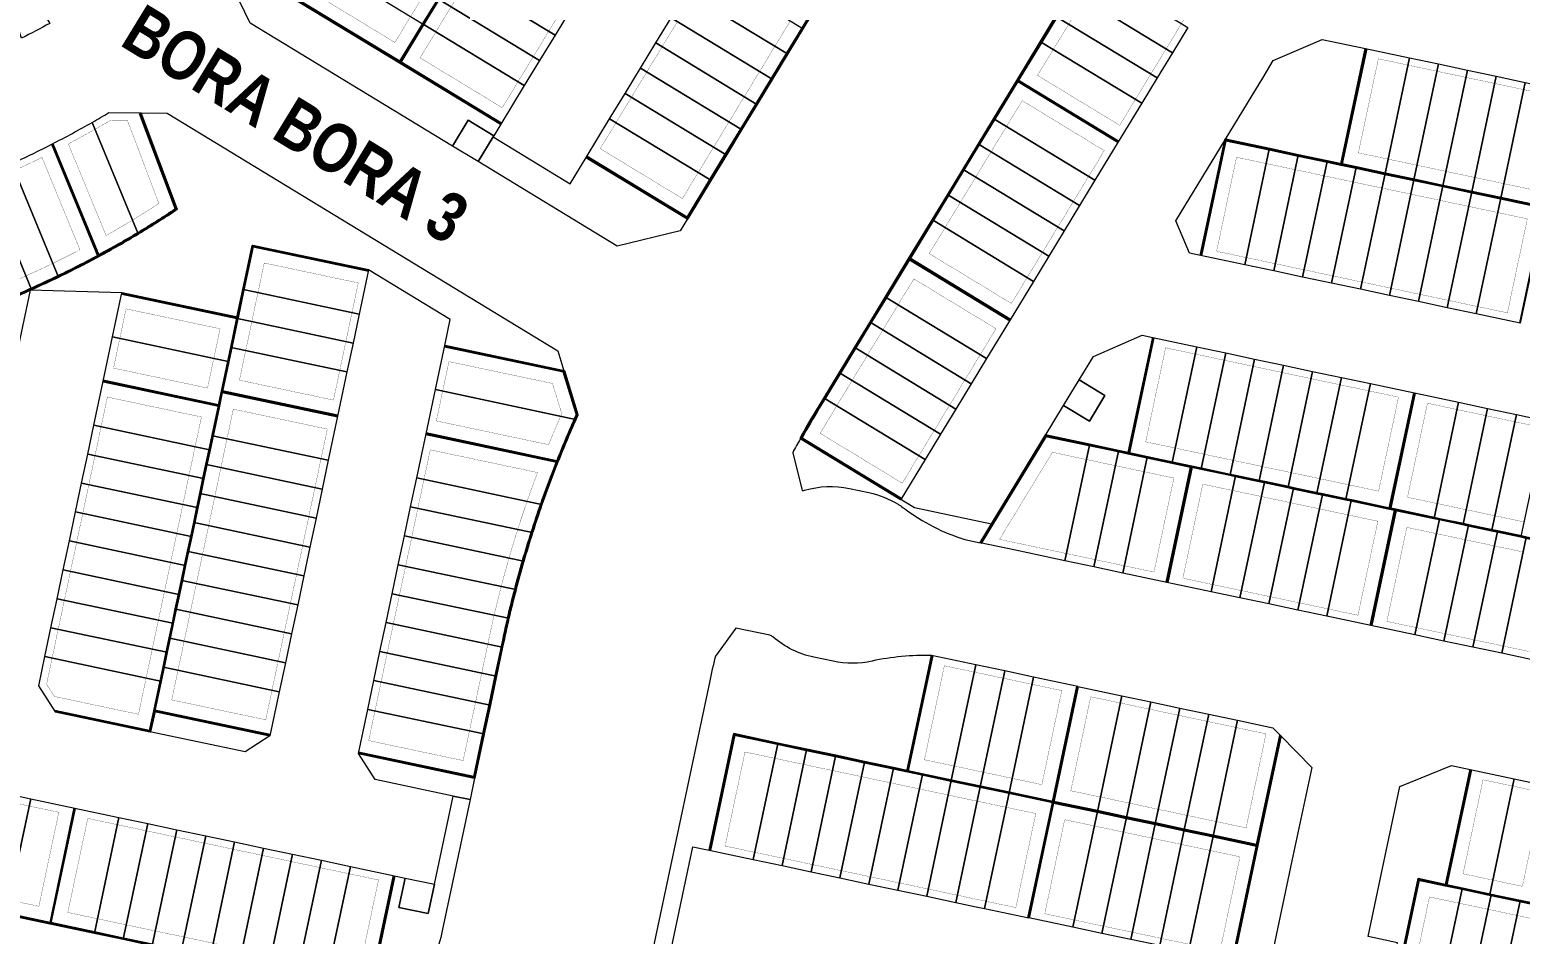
# Model space of a CAD drawing. Header units: centimetres. Extents: x -6122352 to 6876996, y -1694241 to 2592194.
# Drawn here: x 1394724 to 1697102, y -564346 to -380865 of the extents above; entities that cross this region are included whole.
import ezdxf

# ---------------------------------------------------------------- set-up
doc = ezdxf.new("R2010")
doc.units = ezdxf.units.CM
doc.header["$MEASUREMENT"] = 0
doc.linetypes.add('XR-AR-END-SETTING OUT PLAN$0$23261-XR-AR-SI-GF$0$HIDDEN', pattern=[0.375, 0.25, -0.125])
for name, color, linetype, lineweight, true_color in [('08-Compound Wall-2', 6, 'Continuous', 25, 0xff00ff), ('23585-XR-AR-DAMAC PLOT LIMITS$0$1-End units', 7, 'Continuous', 5, 0xf8991e), ('23585-XR-AR-DAMAC PLOT LIMITS$0$1-Open Space', 7, 'Continuous', 5, 0x90cf5a), ('23585-XR-AR-DAMAC PLOT LIMITS$0$1-Utility', 7, 'Continuous', 5, 0x8db1ff)]:
    doc.layers.add(name, color=color, linetype=linetype, lineweight=lineweight, true_color=true_color)
for name, color, linetype, lineweight in [('23585-XR-AR-BOUNDARY WALLS AND SETBACKS$0$A-ANNO-TEXT', 3, 'Continuous', 25), ('23585-XR-AR-DAMAC PLOT LIMITS$0$1-Mid units', 41, 'Continuous', 5), ('A-ANNO-TEXT', 3, 'Continuous', 25)]:
    doc.layers.add(name, color=color, linetype=linetype, lineweight=lineweight)
for name, color, linetype in [('23585-XR-AR-BOUNDARY WALLS AND SETBACKS$0$cluster name', 2, 'Continuous'), ('23585-XR-AR-BOUNDARY WALLS AND SETBACKS$0$setback', 7, 'XR-AR-END-SETTING OUT PLAN$0$23261-XR-AR-SI-GF$0$HIDDEN'), ('@MI-REF LAYER', 7, 'Continuous')]:
    doc.layers.add(name, color=color, linetype=linetype)
doc.styles.add('23585-XR-AR-BOUNDARY WALLS AND SETBACKS$0$Arial', font='arialbd.ttf')

# ---------------------------------------------------------------- blocks, each defined once
blk = doc.blocks.new('23585-XR-AR-BOUNDARY WALLS AND SETBACKS$0$A$Cfa569a08')
at = {"layer": '23585-XR-AR-BOUNDARY WALLS AND SETBACKS$0$cluster name', "style": '23585-XR-AR-BOUNDARY WALLS AND SETBACKS$0$Arial', "width": 0.8}
blk.add_text('BORA BORA 3', height=10, rotation=16.0841, dxfattribs=at).set_placement((497628.96, 2769679.34))
blk = doc.blocks.new('23585-XR-AR-BOUNDARY WALLS AND SETBACKS')
at = {"layer": '08-Compound Wall-2'}
for points in [[(497800.59, 2769865.46), (497814.49, 2769846.02), (497816.89, 2769847.73), (497821.77, 2769851.22), (497826.65, 2769854.71), (497831.53, 2769858.2), (497836.41, 2769861.69), (497841.29, 2769865.18), (497848.66, 2769870.44), (497834.76, 2769889.88)], [(497808.97, 2769812.45), (497795.07, 2769831.89), (497802.36, 2769837.1), (497807.24, 2769840.59), (497812.12, 2769844.08), (497814.44, 2769845.74), (497817, 2769847.57), (497821.89, 2769851.06), (497826.77, 2769854.55), (497831.65, 2769858.04), (497836.53, 2769861.53), (497841.41, 2769865.01), (497848.77, 2769870.28), (497862.67, 2769850.83)], [(497757.48, 2769808.89), (497754.92, 2769817.67), (497753.25, 2769823.43), (497751.57, 2769829.2), (497749.9, 2769834.96), (497748.22, 2769840.72), (497746.54, 2769846.48), (497744.87, 2769852.24), (497742.31, 2769861.03), (497765.36, 2769867.73)], [(497780.5, 2769815.69), (497757.64, 2769809.04), (497755.12, 2769817.73), (497753.44, 2769823.49), (497751.76, 2769829.25), (497750.09, 2769835.01), (497748.41, 2769840.77), (497746.74, 2769846.54), (497745.06, 2769852.3), (497742.56, 2769860.89), (497765.41, 2769867.54)], [(497808.81, 2769812.33), (497794.85, 2769831.86), (497794.82, 2769831.96), (497802.24, 2769837.26), (497807.13, 2769840.75), (497812.01, 2769844.24), (497814.33, 2769845.9), (497800.43, 2769865.34)], [(497858.77, 2769825.55), (497872.67, 2769806.11), (497873.49, 2769806.7), (497880.03, 2769811.37), (497880.94, 2769812.02), (497884.91, 2769814.86), (497885.82, 2769815.51), (497889.79, 2769818.35), (497890.7, 2769819), (497894.67, 2769821.84), (497895.58, 2769822.49), (497899.56, 2769825.33), (497900.46, 2769825.97), (497904.44, 2769828.82), (497905.34, 2769829.46), (497909.32, 2769832.31), (497910.22, 2769832.95), (497914.2, 2769835.79), (497915.1, 2769836.44), (497919.08, 2769839.28), (497919.99, 2769839.93), (497926.44, 2769844.55), (497912.54, 2769863.99)], [(497941.36, 2769825.59), (497927.46, 2769845.03), (497926.64, 2769844.44), (497920.1, 2769839.77), (497919.2, 2769839.12), (497915.22, 2769836.28), (497914.32, 2769835.63), (497910.34, 2769832.79), (497909.43, 2769832.14), (497905.46, 2769829.3), (497904.55, 2769828.65), (497900.58, 2769825.81), (497899.67, 2769825.16), (497895.7, 2769822.32), (497894.79, 2769821.68), (497890.82, 2769818.83), (497889.91, 2769818.19), (497885.93, 2769815.34), (497885.03, 2769814.7), (497881.05, 2769811.85), (497880.15, 2769811.21), (497873.69, 2769806.59), (497887.59, 2769787.15)], [(497814.68, 2769794.03), (497828.58, 2769774.59), (497831.64, 2769776.78), (497835.86, 2769779.79), (497839.08, 2769782.1), (497840.74, 2769783.28), (497845.62, 2769786.77), (497846.52, 2769787.42), (497850.5, 2769790.26), (497851.41, 2769790.91), (497855.38, 2769793.75), (497856.29, 2769794.4), (497860.26, 2769797.24), (497861.17, 2769797.89), (497865.14, 2769800.73), (497866.05, 2769801.38), (497872.51, 2769805.99), (497858.61, 2769825.43)], [(497688.1, 2769808.96), (497710.95, 2769815.61), (497713.48, 2769806.92), (497715.16, 2769801.16), (497716.83, 2769795.4), (497718.51, 2769789.64), (497720.18, 2769783.88), (497721.86, 2769778.12), (497723.54, 2769772.35), (497725.21, 2769766.59), (497726.89, 2769760.83), (497728.57, 2769755.05), (497730.25, 2769749.29), (497732.75, 2769740.7), (497709.89, 2769734.05)], [(497711.12, 2769815.76), (497713.67, 2769806.98), (497715.35, 2769801.22), (497717.02, 2769795.45), (497718.7, 2769789.69), (497720.38, 2769783.93), (497722.05, 2769778.17), (497723.73, 2769772.41), (497725.4, 2769766.65), (497727.08, 2769760.89), (497728.76, 2769755.11), (497730.44, 2769749.34), (497733, 2769740.56), (497709.95, 2769733.85)], [(497792.31, 2769775.07), (497769.46, 2769768.42), (497766.93, 2769777.11), (497765.26, 2769782.87), (497763.58, 2769788.64), (497761.9, 2769794.4), (497760.23, 2769800.16), (497757.7, 2769808.85), (497780.55, 2769815.5)], [(497769.3, 2769768.27), (497766.74, 2769777.06), (497765.06, 2769782.82), (497763.39, 2769788.58), (497761.71, 2769794.34), (497760.04, 2769800.1), (497757.48, 2769808.89)], [(497887.43, 2769787.03), (497873.53, 2769806.48), (497872.7, 2769805.89), (497866.17, 2769801.21), (497865.26, 2769800.57), (497861.28, 2769797.72), (497860.38, 2769797.08), (497856.4, 2769794.23), (497855.5, 2769793.59), (497851.52, 2769790.75), (497850.62, 2769790.1), (497846.64, 2769787.26), (497845.74, 2769786.61), (497840.85, 2769783.12), (497839.28, 2769781.99), (497853.18, 2769762.55)], [(497999.76, 2769778.34), (497985.87, 2769797.78), (497978.5, 2769792.52), (497973.62, 2769789.03), (497968.74, 2769785.54), (497963.86, 2769782.05), (497958.98, 2769778.56), (497954.1, 2769775.07), (497951.54, 2769773.24), (497949.22, 2769771.59), (497944.34, 2769768.1), (497944.09, 2769767.92), (497939.45, 2769764.61), (497936.65, 2769762.6), (497932.17, 2769759.4), (497946.07, 2769739.96)], [(497814.51, 2769793.92), (497828.41, 2769774.47), (497826.76, 2769773.29), (497821.87, 2769769.8), (497814.45, 2769764.49), (497820.35, 2769744.21), (497821.59, 2769739.97)], [(497922.8, 2769782.32), (497936.69, 2769762.88), (497939.34, 2769764.77), (497943.98, 2769768.08), (497944.22, 2769768.26), (497949.1, 2769771.75), (497951.34, 2769773.35), (497937.44, 2769792.79)], [(497922.63, 2769782.21), (497936.53, 2769762.76), (497931.89, 2769759.45), (497945.91, 2769739.84)], [(497853.02, 2769762.44), (497839.12, 2769781.88), (497835.97, 2769779.63), (497831.75, 2769776.61), (497828.53, 2769774.31), (497826.87, 2769773.13), (497821.99, 2769769.64), (497814.68, 2769764.41), (497820.54, 2769744.27), (497821.78, 2769740.02)], [(497693.22, 2769725.82), (497670.28, 2769719.14), (497667.78, 2769727.74), (497666.1, 2769733.5), (497664.42, 2769739.26), (497662.75, 2769745.02), (497661.07, 2769750.78), (497658.57, 2769759.37), (497681.52, 2769766.05)], [(497635.18, 2769751.41), (497636.02, 2769752.81), (497658.38, 2769759.32), (497660.88, 2769750.73), (497662.56, 2769744.96), (497664.23, 2769739.2), (497665.91, 2769733.44), (497667.58, 2769727.68), (497670.08, 2769719.09), (497639.17, 2769710.09)], [(497891.47, 2769758.39), (497904.64, 2769739.97), (497897.32, 2769734.73), (497892.44, 2769731.24), (497887.56, 2769727.76), (497882.68, 2769724.27), (497877.79, 2769720.78), (497870.43, 2769715.51), (497856.54, 2769734.95)], [(497891.64, 2769758.51), (497904.86, 2769740)], [(497884.45, 2769695.91), (497870.55, 2769715.35), (497877.91, 2769720.61), (497882.79, 2769724.1), (497887.67, 2769727.59), (497892.55, 2769731.08), (497897.44, 2769734.57), (497904.76, 2769739.8), (497918.65, 2769720.36)], [(497904.86, 2769740), (497918.82, 2769720.48)], [(497831.93, 2769717.37), (497845.82, 2769697.92), (497853.15, 2769703.16), (497858.03, 2769706.65), (497862.91, 2769710.14), (497870.27, 2769715.4), (497856.37, 2769734.84)], [(497693.28, 2769725.63), (497670.24, 2769718.92), (497639.22, 2769709.9)], [(497831.76, 2769717.25), (497845.66, 2769697.81), (497843.38, 2769696.18), (497838.5, 2769692.69), (497833.62, 2769689.2), (497828.74, 2769685.71), (497823.86, 2769682.22), (497816.41, 2769676.9), (497830.43, 2769657.3)], [(497884.28, 2769695.79), (497870.39, 2769715.24), (497863.02, 2769709.97), (497858.14, 2769706.48), (497853.26, 2769702.99), (497848.38, 2769699.51), (497843.5, 2769696.02), (497838.62, 2769692.53), (497833.74, 2769689.04), (497828.86, 2769685.55), (497823.97, 2769682.06), (497816.69, 2769676.86), (497830.59, 2769657.41)], [(497666.58, 2769645.82), (497686.02, 2769659.72), (497682.68, 2769664.4), (497677.36, 2769671.84), (497696.96, 2769685.86)], [(497714.52, 2769661.29), (497695.08, 2769647.39), (497691.5, 2769652.39), (497689.82, 2769654.75), (497686.33, 2769659.63), (497686.18, 2769659.84), (497682.84, 2769664.52), (497677.63, 2769671.8), (497697.08, 2769685.69)], [(497753.02, 2769607.43), (497733.58, 2769593.53), (497730.06, 2769598.45), (497728.37, 2769600.81), (497726.57, 2769603.34), (497724.88, 2769605.7), (497723.08, 2769608.22), (497721.39, 2769610.58), (497719.59, 2769613.1), (497717.9, 2769615.46), (497716.1, 2769617.98), (497714.41, 2769620.34), (497712.61, 2769622.86), (497710.93, 2769625.22), (497709.12, 2769627.74), (497707.44, 2769630.1), (497705.63, 2769632.62), (497703.95, 2769634.98), (497702.15, 2769637.51), (497700.46, 2769639.87), (497696.82, 2769644.95), (497695.2, 2769647.23), (497714.64, 2769661.13)], [(497666.69, 2769645.66), (497686.14, 2769659.56), (497689.65, 2769654.64), (497691.34, 2769652.28), (497694.98, 2769647.19), (497696.6, 2769644.91), (497677.16, 2769631.02)], [(497677.28, 2769630.85), (497696.72, 2769644.75), (497700.3, 2769639.75), (497701.98, 2769637.39), (497703.79, 2769634.87), (497705.47, 2769632.51), (497707.27, 2769629.99), (497708.96, 2769627.63), (497710.76, 2769625.1), (497712.45, 2769622.74), (497714.25, 2769620.22), (497715.94, 2769617.86), (497717.74, 2769615.34), (497719.43, 2769612.98), (497721.23, 2769610.46), (497722.92, 2769608.1), (497724.72, 2769605.58), (497726.41, 2769603.22), (497728.21, 2769600.7), (497729.9, 2769598.34), (497733.53, 2769593.25), (497735.88, 2769589.96), (497719.9, 2769578.53)], [(497753.14, 2769607.27), (497733.69, 2769593.37), (497736.16, 2769589.91), (497720.18, 2769578.49), (497719.9, 2769578.53)], [(497790.99, 2769606.61), (497804.83, 2769587.24), (497797.55, 2769582.04), (497792.66, 2769578.55), (497787.78, 2769575.06), (497782.9, 2769571.57), (497778.02, 2769568.08), (497773.14, 2769564.59), (497768.26, 2769561.1), (497763.38, 2769557.62), (497758.5, 2769554.13), (497751.13, 2769548.86), (497737.29, 2769568.23)], [(497791.15, 2769606.72), (497805.11, 2769587.2), (497797.66, 2769581.88), (497792.78, 2769578.39), (497787.9, 2769574.9), (497783.02, 2769571.41), (497778.14, 2769567.92), (497773.26, 2769564.43), (497768.38, 2769560.94), (497763.49, 2769557.45), (497758.61, 2769553.96), (497751.17, 2769548.64)], [(497737.13, 2769568.11), (497750.97, 2769548.75), (497743.61, 2769543.48), (497738.73, 2769540), (497733.85, 2769536.51), (497728.97, 2769533.02), (497724.08, 2769529.53), (497719.2, 2769526.04), (497714.32, 2769522.55), (497709.44, 2769519.06), (497704.56, 2769515.57), (497697.28, 2769510.37), (497683.44, 2769529.73)], [(497751.17, 2769548.64), (497743.73, 2769543.32), (497738.84, 2769539.83), (497733.96, 2769536.34), (497729.08, 2769532.85), (497724.2, 2769529.36), (497719.32, 2769525.88), (497714.44, 2769522.39), (497709.56, 2769518.9), (497704.68, 2769515.41), (497697.23, 2769510.09), (497683.28, 2769529.61)]]:
    blk.add_lwpolyline(points, dxfattribs=at)
for points in [[(497804.2, 2769734.22), (497781.48, 2769727.61, -0.009962), (497779.36, 2769734.4), (497778.75, 2769736.5), (497777.07, 2769742.26), (497775.4, 2769748.02), (497773.72, 2769753.78), (497772.05, 2769759.54), (497769.52, 2769768.23), (497792.37, 2769774.88)], [(497804.26, 2769734.03), (497781.35, 2769727.36, -0.010231), (497779.17, 2769734.34), (497778.56, 2769736.44), (497776.88, 2769742.2), (497775.21, 2769747.96), (497773.53, 2769753.73), (497771.85, 2769759.49), (497769.3, 2769768.27)], [(497718.71, 2769686.9), (497738.83, 2769701.28), (497747.26, 2769697.29, 0.001163), (497747.67, 2769696.35, 0.010529), (497751.55, 2769687.88)], [(497718.83, 2769686.74), (497738.85, 2769701.05), (497747.11, 2769697.15, 0.001077), (497747.48, 2769696.27, 0.010454), (497751.34, 2769687.85), (497729.29, 2769672.09)], [(497729.41, 2769671.93), (497751.43, 2769687.67, 0.0103), (497755.58, 2769679.54, 0.006823), (497758.51, 2769674.25, 0.006804), (497761.57, 2769669.06, 0.006791), (497764.77, 2769663.96, 0.006782), (497768.1, 2769658.96, 0.004839), (497770.56, 2769655.45), (497771.56, 2769654.06), (497775.05, 2769649.17), (497778.54, 2769644.29), (497782.03, 2769639.41), (497787.23, 2769632.13), (497767.79, 2769618.24)], [(497751.55, 2769687.88, 0.010454), (497755.75, 2769679.63, 0.006823), (497758.68, 2769674.35, 0.006804), (497761.74, 2769669.16, 0.006791), (497764.94, 2769664.07, 0.006782), (497768.27, 2769659.08, 0.004839), (497770.72, 2769655.57), (497771.72, 2769654.17), (497775.21, 2769649.29), (497778.7, 2769644.41), (497782.19, 2769639.53), (497787.51, 2769632.09), (497767.91, 2769618.07)], [(497642.14, 2769673.05), (497661.4, 2769665.35, -0.011404), (497659.8, 2769656.37, -0.011368), (497657.79, 2769647.5), (497634.8, 2769655.92)], [(497642.21, 2769673.24), (497661.62, 2769665.48, -0.011602), (497659.99, 2769656.33, -0.01152), (497657.96, 2769647.33)], [(497634.73, 2769655.74), (497657.75, 2769647.3, -0.011365), (497655.33, 2769638.54, -0.007498), (497653.52, 2769632.82), (497653.43, 2769632.54, -0.007129), (497651.55, 2769627.16, -0.007492), (497649.4, 2769621.56, -0.007499), (497647.08, 2769616.02, -0.015314), (497641.85, 2769604.95), (497619.66, 2769616.43)], [(497657.96, 2769647.33, -0.011464), (497655.52, 2769638.48, -0.007499), (497653.71, 2769632.75), (497653.62, 2769632.48, -0.007129), (497651.73, 2769627.09, -0.007492), (497649.59, 2769621.49, -0.007499), (497647.27, 2769615.94, -0.01544), (497641.98, 2769604.77)]]:
    blk.add_lwpolyline(points, format="xyb", dxfattribs=at)
at = {"layer": '23585-XR-AR-BOUNDARY WALLS AND SETBACKS$0$setback', "ltscale": 40, "const_width": 0.05}
for points in [[(497803.74, 2769865.87), (497815.08, 2769850), (497815.2, 2769850.09), (497820.08, 2769853.58), (497824.96, 2769857.07), (497829.85, 2769860.56), (497834.73, 2769864.05), (497839.61, 2769867.54), (497844.61, 2769871.11), (497833.27, 2769886.98), (497828.27, 2769883.4), (497823.39, 2769879.91), (497818.51, 2769876.42), (497813.63, 2769872.93), (497808.74, 2769869.44)], [(497778.25, 2769818.06), (497759.52, 2769812.61), (497757.81, 2769818.51), (497756.13, 2769824.27), (497754.45, 2769830.03), (497752.78, 2769835.8), (497751.1, 2769841.56), (497749.42, 2769847.32), (497747.75, 2769853.08), (497746.03, 2769858.98), (497764.75, 2769864.43), (497766.47, 2769858.53), (497768.15, 2769852.77), (497769.82, 2769847), (497771.5, 2769841.24), (497773.18, 2769835.48), (497774.85, 2769829.72), (497776.53, 2769823.96)], [(497810.38, 2769815.3), (497799.04, 2769831.16), (497804.05, 2769834.74), (497808.93, 2769838.23), (497813.81, 2769841.72), (497816.13, 2769843.38), (497818.69, 2769845.21), (497823.57, 2769848.7), (497828.45, 2769852.19), (497833.33, 2769855.68), (497838.22, 2769859.17), (497843.1, 2769862.66), (497848.1, 2769866.23), (497859.44, 2769850.37), (497854.44, 2769846.79), (497849.55, 2769843.3), (497844.67, 2769839.81), (497839.79, 2769836.32), (497834.91, 2769832.83), (497830.03, 2769829.35), (497825.15, 2769825.86), (497820.27, 2769822.37), (497815.39, 2769818.88)], [(497790.06, 2769777.44), (497771.34, 2769771.99), (497769.62, 2769777.9), (497767.95, 2769783.66), (497766.27, 2769789.42), (497764.59, 2769795.18), (497762.92, 2769800.94), (497761.2, 2769806.85), (497779.92, 2769812.29), (497781.64, 2769806.39), (497783.32, 2769800.63), (497784.99, 2769794.87), (497786.67, 2769789.11), (497788.34, 2769783.34)], [(497884.2, 2769786.57), (497872.86, 2769802.43), (497867.85, 2769798.85), (497866.95, 2769798.21), (497862.97, 2769795.36), (497862.07, 2769794.72), (497858.09, 2769791.88), (497857.18, 2769791.23), (497853.21, 2769788.39), (497852.3, 2769787.74), (497848.33, 2769784.9), (497847.42, 2769784.25), (497843.32, 2769781.32), (497854.66, 2769765.46), (497859.67, 2769769.03), (497864.55, 2769772.52), (497869.43, 2769776.01), (497874.31, 2769779.5), (497879.19, 2769782.99)], [(497925.95, 2769782.73), (497937.29, 2769766.87), (497937.65, 2769767.13), (497942.29, 2769770.44), (497942.53, 2769770.62), (497947.29, 2769774.02), (497935.95, 2769789.88), (497930.95, 2769786.31)], [(497849.78, 2769761.97), (497838.44, 2769777.83), (497837.66, 2769777.27), (497833.44, 2769774.26), (497830.22, 2769771.95), (497828.56, 2769770.77), (497823.68, 2769767.28), (497817.95, 2769763.19), (497823.23, 2769745.05), (497823.73, 2769743.34), (497826.66, 2769745.44), (497835.02, 2769751.41), (497839.9, 2769754.9), (497844.78, 2769758.39)], [(497691, 2769728.09), (497672.28, 2769722.64), (497670.56, 2769728.55), (497668.88, 2769734.31), (497667.21, 2769740.07), (497665.53, 2769745.83), (497663.86, 2769751.59), (497662.14, 2769757.5), (497680.86, 2769762.94), (497682.58, 2769757.04), (497684.26, 2769751.28), (497685.93, 2769745.52), (497687.61, 2769739.76), (497689.28, 2769733.99)], [(497889.34, 2769756.56), (497900.68, 2769740.7), (497895.63, 2769737.09), (497890.75, 2769733.6), (497885.87, 2769730.11), (497880.99, 2769726.63), (497876.11, 2769723.14), (497871.11, 2769719.56), (497859.77, 2769735.42), (497864.77, 2769739), (497869.65, 2769742.49), (497874.53, 2769745.98), (497879.41, 2769749.47), (497884.29, 2769752.96)], [(497885.93, 2769698.82), (497874.59, 2769714.68), (497879.6, 2769718.26), (497884.48, 2769721.75), (497889.36, 2769725.23), (497894.24, 2769728.72), (497899.12, 2769732.21), (497904.17, 2769735.82), (497915.5, 2769719.95), (497910.46, 2769716.35), (497905.58, 2769712.86), (497900.7, 2769709.37), (497895.82, 2769705.88), (497890.94, 2769702.39)], [(497835.08, 2769717.77), (497846.41, 2769701.91), (497851.46, 2769705.52), (497856.34, 2769709.01), (497861.22, 2769712.49), (497866.22, 2769716.07), (497854.88, 2769731.93), (497849.88, 2769728.36), (497845, 2769724.87), (497840.12, 2769721.38)], [(497881.05, 2769695.33), (497869.71, 2769711.19), (497864.71, 2769707.61), (497859.83, 2769704.12), (497854.95, 2769700.64), (497850.07, 2769697.15), (497845.19, 2769693.66), (497840.3, 2769690.17), (497835.42, 2769686.68), (497830.54, 2769683.19), (497825.66, 2769679.7), (497820.66, 2769676.12), (497832, 2769660.26), (497837, 2769663.84), (497841.88, 2769667.33), (497846.76, 2769670.81), (497851.64, 2769674.3), (497856.53, 2769677.79), (497861.41, 2769681.28), (497866.29, 2769684.77), (497871.17, 2769688.26), (497874.33, 2769690.52), (497876.05, 2769691.75)], [(497669.54, 2769644.25), (497685.41, 2769655.59), (497687.3, 2769652.95), (497688.98, 2769650.59), (497692.56, 2769645.59), (497676.69, 2769634.25), (497673.12, 2769639.25)], [(497789.58, 2769603.76), (497800.92, 2769587.89), (497795.92, 2769584.32), (497791.04, 2769580.83), (497786.16, 2769577.34), (497781.27, 2769573.85), (497776.39, 2769570.36), (497771.51, 2769566.87), (497766.63, 2769563.38), (497761.75, 2769559.89), (497756.87, 2769556.4), (497751.86, 2769552.83), (497740.53, 2769568.69), (497745.53, 2769572.27), (497750.41, 2769575.76), (497755.29, 2769579.25), (497760.17, 2769582.74), (497765.05, 2769586.22), (497769.93, 2769589.71), (497774.82, 2769593.2), (497779.7, 2769596.69), (497784.58, 2769600.18)]]:
    blk.add_lwpolyline(points, close=True, dxfattribs=at)
for points in [[(497881.65, 2769840.06), (497876.77, 2769836.57), (497871.89, 2769833.08), (497867.01, 2769829.59), (497862, 2769826.02), (497873.34, 2769810.15), (497878.34, 2769813.73), (497879.25, 2769814.38), (497883.23, 2769817.22), (497884.13, 2769817.87), (497888.11, 2769820.71), (497889.01, 2769821.36), (497892.99, 2769824.2)], [(497897.38, 2769819.96), (497896.48, 2769819.32), (497892.5, 2769816.47), (497891.6, 2769815.83), (497887.62, 2769812.98), (497886.72, 2769812.34), (497882.74, 2769809.5), (497881.83, 2769808.85), (497877.74, 2769805.92), (497889.08, 2769790.06), (497894.08, 2769793.63), (497898.96, 2769797.12), (497903.84, 2769800.61), (497908.72, 2769804.1), (497913.61, 2769807.59)], [(497953.22, 2769770.88), (497950.9, 2769769.23), (497946.02, 2769765.74), (497945.78, 2769765.56), (497941.14, 2769762.25), (497938.33, 2769760.24), (497936.14, 2769758.67), (497947.48, 2769742.81), (497952.48, 2769746.38), (497957.36, 2769749.87), (497962.24, 2769753.36), (497967.12, 2769756.85)]]:
    blk.add_lwpolyline(points, dxfattribs=at)
for points in [[(497817.83, 2769794.44), (497829.17, 2769778.58), (497829.95, 2769779.14), (497834.17, 2769782.15), (497837.39, 2769784.46), (497839.05, 2769785.64), (497843.93, 2769789.13, -0.000006), (497843.93, 2769789.13), (497844.84, 2769789.78), (497848.81, 2769792.62), (497849.72, 2769793.27), (497853.7, 2769796.11), (497854.6, 2769796.76), (497858.58, 2769799.6), (497859.48, 2769800.25), (497863.46, 2769803.09), (497864.36, 2769803.74), (497868.46, 2769806.66), (497857.12, 2769822.53), (497852.12, 2769818.95), (497847.24, 2769815.46), (497842.36, 2769811.97), (497837.47, 2769808.48), (497832.59, 2769805), (497827.71, 2769801.51), (497822.83, 2769798.02)], [(497791.74, 2769771.68), (497793.46, 2769765.77), (497795.13, 2769760.01), (497796.81, 2769754.25), (497798.49, 2769748.49), (497800.16, 2769742.73), (497801.98, 2769736.49), (497783.3, 2769731.05, -0.006135), (497782.05, 2769735.18), (497781.44, 2769737.28), (497779.76, 2769743.04, 0.000008), (497779.76, 2769743.04), (497778.09, 2769748.8), (497776.41, 2769754.56), (497774.73, 2769760.32), (497773.02, 2769766.23)], [(497636.96, 2769750.17), (497656.38, 2769755.82), (497658.09, 2769749.92), (497659.77, 2769744.15), (497661.45, 2769738.39), (497663.12, 2769732.63), (497664.8, 2769726.87), (497666.52, 2769720.97), (497640.73, 2769713.46, 0.007671), (497640.59, 2769719.45, 0.007954), (497640.25, 2769725.65, 0.0079), (497639.72, 2769731.79, 0.007854), (497639.01, 2769737.88, 0.007817), (497638.1, 2769743.91, 0.008149)], [(497721.68, 2769685.33), (497739.14, 2769697.82), (497744.95, 2769695.07, 0.007599), (497747.76, 2769688.85), (497728.83, 2769675.32), (497725.25, 2769680.33)], [(497697.49, 2769682.54), (497701.06, 2769677.54, 0.000012), (497701.06, 2769677.54), (497704.55, 2769672.66), (497708.04, 2769667.78), (497711.62, 2769662.78), (497695.75, 2769651.44), (497693.86, 2769654.08), (497692.18, 2769656.44), (497688.69, 2769661.32), (497688.54, 2769661.52), (497685.2, 2769666.2), (497681.62, 2769671.21)], [(497732.32, 2769670.44), (497750.42, 2769683.38, 0.006492), (497753.11, 2769678.21, 0.006823), (497756.08, 2769672.86, 0.006804), (497759.18, 2769667.6, 0.006791), (497762.42, 2769662.44, 0.006782), (497765.79, 2769657.38, 0.004839), (497768.28, 2769653.82), (497769.28, 2769652.43), (497772.77, 2769647.55), (497776.26, 2769642.67), (497779.75, 2769637.78), (497783.32, 2769632.78), (497767.38, 2769621.39), (497763.81, 2769626.39), (497760.32, 2769631.27), (497756.83, 2769636.15), (497753.34, 2769641.03), (497749.85, 2769645.91), (497746.36, 2769650.8), (497742.87, 2769655.68), (497739.38, 2769660.56), (497735.89, 2769665.44)], [(497641.5, 2769670.29), (497658.28, 2769663.59, -0.008583), (497657.05, 2769656.93, -0.007288), (497655.83, 2769651.31), (497636.96, 2769658.22, 0.007403), (497638.47, 2769664.42, 0.004091), (497639.22, 2769667.86)], [(497750.17, 2769608.84), (497734.31, 2769597.5), (497732.42, 2769600.14), (497730.73, 2769602.5), (497728.93, 2769605.02), (497727.24, 2769607.38), (497725.44, 2769609.9), (497723.75, 2769612.26), (497721.95, 2769614.78), (497720.26, 2769617.15), (497718.46, 2769619.67), (497716.77, 2769622.03), (497714.97, 2769624.55), (497713.29, 2769626.91), (497711.48, 2769629.43), (497709.8, 2769631.79), (497707.99, 2769634.31), (497706.31, 2769636.67, 0.000012), (497706.31, 2769636.67), (497704.5, 2769639.19), (497702.82, 2769641.55), (497699.24, 2769646.55), (497715.11, 2769657.89), (497718.68, 2769652.89), (497722.17, 2769648.01), (497725.66, 2769643.13), (497729.15, 2769638.25), (497732.64, 2769633.37), (497736.13, 2769628.48), (497739.62, 2769623.6), (497743.11, 2769618.72), (497746.59, 2769613.84)], [(497635.36, 2769652.42), (497654.38, 2769645.45, -0.008046), (497652.65, 2769639.34, -0.007496), (497650.87, 2769633.7), (497650.78, 2769633.43, -0.007129), (497648.92, 2769628.12, -0.007492), (497646.8, 2769622.6, -0.007499), (497644.52, 2769617.14, -0.01162), (497640.66, 2769608.83), (497622.27, 2769618.34, 0.007273), (497624.93, 2769624.02, 0.007023), (497627.33, 2769629.57, 0.007014), (497629.57, 2769635.18, 0.007011), (497631.66, 2769640.85, 0.007014), (497633.58, 2769646.58, 0.007076)], [(497680.18, 2769629.37), (497696.05, 2769640.71), (497697.94, 2769638.06), (497699.62, 2769635.7, 0.000012), (497699.62, 2769635.7), (497701.43, 2769633.18), (497703.11, 2769630.82), (497704.91, 2769628.3), (497706.6, 2769625.94), (497708.4, 2769623.42), (497710.09, 2769621.06), (497711.89, 2769618.54), (497713.58, 2769616.18), (497715.38, 2769613.66), (497717.07, 2769611.3), (497718.87, 2769608.77), (497720.56, 2769606.41), (497722.36, 2769603.89), (497724.05, 2769601.53), (497725.85, 2769599.01), (497727.54, 2769596.65), (497731.17, 2769591.57), (497731.9, 2769590.55), (497717.72, 2769580.42), (497714.83, 2769580.9), (497711.67, 2769585.31), (497708.18, 2769590.19), (497704.69, 2769595.08), (497701.2, 2769599.96), (497697.72, 2769604.84), (497694.23, 2769609.72), (497690.74, 2769614.6), (497687.25, 2769619.48), (497683.76, 2769624.36)], [(497735.64, 2769565.2), (497746.98, 2769549.34), (497741.98, 2769545.76), (497737.1, 2769542.27, 0.00001), (497737.1, 2769542.27), (497732.22, 2769538.78), (497727.34, 2769535.29), (497722.46, 2769531.81), (497717.57, 2769528.32), (497712.69, 2769524.83), (497707.81, 2769521.34), (497702.93, 2769517.85), (497697.93, 2769514.27), (497686.59, 2769530.14), (497691.59, 2769533.71), (497696.47, 2769537.2), (497701.35, 2769540.69), (497706.24, 2769544.18), (497711.12, 2769547.67), (497716, 2769551.16), (497720.88, 2769554.65), (497725.76, 2769558.14), (497730.64, 2769561.63)]]:
    blk.add_lwpolyline(points, format="xyb", close=True, dxfattribs=at)
blk.add_lwpolyline([(497717.5, 2769783.09), (497719.17, 2769777.33), (497720.85, 2769771.57), (497722.52, 2769765.81), (497724.2, 2769760.05), (497725.88, 2769754.27), (497727.56, 2769748.51), (497729.28, 2769742.6), (497710.55, 2769737.15), (497708.83, 2769743.06), (497707.15, 2769748.82, 0.000007), (497707.15, 2769748.82), (497705.47, 2769754.6), (497703.8, 2769760.36), (497702.12, 2769766.12)], format="xyb", dxfattribs=at)
at = {"layer": '23585-XR-AR-BOUNDARY WALLS AND SETBACKS$0$A-ANNO-TEXT'}
blk.add_blockref('23585-XR-AR-BOUNDARY WALLS AND SETBACKS$0$A$Cfa569a08', (0, 0), dxfattribs=at)
blk = doc.blocks.new('A$C9d9485f6')
at = {"layer": 'A-ANNO-TEXT', "rotation": 312.4881850805905}
blk.add_blockref('23585-XR-AR-BOUNDARY WALLS AND SETBACKS', (-2377088.53, -1504219.25), dxfattribs=at)
blk = doc.blocks.new('23585-XR-AR-DAMAC PLOT LIMITS')
at = {"layer": '23585-XR-AR-DAMAC PLOT LIMITS$0$1-End units', "color": 251, "true_color": 0x636466}
for points in [[(497834.84, 2769889.94), (497848.8, 2769870.42), (497841.35, 2769865.1), (497827.4, 2769884.62)], [(497821.83, 2769851.14), (497816.95, 2769847.65), (497814.39, 2769845.82), (497800.43, 2769865.34), (497807.87, 2769870.66)], [(497848.8, 2769870.42), (497862.75, 2769850.89), (497855.31, 2769845.57), (497841.35, 2769865.1)], [(497802.3, 2769837.18), (497816.26, 2769817.66), (497808.81, 2769812.33), (497794.85, 2769831.86)], [(497880.09, 2769811.29), (497873.55, 2769806.62), (497872.65, 2769805.97), (497858.69, 2769825.49), (497866.13, 2769830.81)], [(497777.97, 2769824.38), (497780.53, 2769815.59), (497757.48, 2769808.89), (497754.93, 2769817.67)], [(497872.65, 2769805.97), (497866.11, 2769801.29), (497865.2, 2769800.65), (497851.25, 2769820.17), (497858.69, 2769825.49)], [(497780.53, 2769815.59), (497783.08, 2769806.81), (497760.04, 2769800.1), (497757.48, 2769808.89)], [(497894.95, 2769792.41), (497887.51, 2769787.09), (497873.55, 2769806.62), (497880.09, 2769811.29), (497881, 2769811.94)], [(497887.51, 2769787.09), (497880.07, 2769781.77), (497866.11, 2769801.29), (497872.65, 2769805.97), (497873.55, 2769806.62)], [(497835.92, 2769779.71), (497831.7, 2769776.7), (497828.47, 2769774.39), (497814.52, 2769793.92), (497821.96, 2769799.24)], [(497951.48, 2769773.32), (497949.16, 2769771.67), (497944.28, 2769768.18), (497944.04, 2769768), (497930.08, 2769787.53), (497937.52, 2769792.85)], [(497860.54, 2769767.81), (497853.1, 2769762.49), (497839.14, 2769782.02), (497840.8, 2769783.2), (497845.68, 2769786.69), (497846.58, 2769787.34)], [(497944.04, 2769768), (497939.4, 2769764.69), (497936.59, 2769762.68), (497922.64, 2769782.21), (497930.08, 2769787.53)], [(497789.79, 2769783.76), (497792.34, 2769774.98), (497769.3, 2769768.27), (497766.74, 2769777.06)], [(497853.1, 2769762.49), (497845.65, 2769757.17), (497831.7, 2769776.7), (497835.92, 2769779.71), (497839.14, 2769782.02)], [(497769.3, 2769768.27), (497792.34, 2769774.98), (497794.9, 2769766.19), (497771.85, 2769759.49)], [(497835.89, 2769750.19), (497827.53, 2769744.22), (497821.59, 2769739.97), (497820.35, 2769744.21), (497814.48, 2769764.39), (497821.93, 2769769.72)], [(497953.35, 2769745.16), (497945.91, 2769739.84), (497931.95, 2769759.37), (497936.59, 2769762.68), (497939.4, 2769764.69)], [(497891.64, 2769758.51), (497904.86, 2769740), (497897.38, 2769734.65), (497883.42, 2769754.18), (497889.39, 2769758.44)], [(497733, 2769740.56), (497709.95, 2769733.85), (497707.39, 2769742.64), (497730.44, 2769749.34)], [(497863.9, 2769740.22), (497877.85, 2769720.7), (497870.41, 2769715.37), (497856.45, 2769734.9)], [(497904.86, 2769740), (497918.82, 2769720.48), (497911.34, 2769715.13), (497897.38, 2769734.65)], [(497690.72, 2769734.41), (497693.28, 2769725.63), (497670.24, 2769718.92), (497667.68, 2769727.71)], [(497856.45, 2769734.9), (497849.01, 2769729.58), (497862.97, 2769710.05), (497870.41, 2769715.37)], [(497845.72, 2769697.73), (497853.2, 2769703.08), (497839.25, 2769722.6), (497831.76, 2769717.25)], [(497877.85, 2769720.7), (497891.81, 2769701.17), (497884.37, 2769695.85), (497870.41, 2769715.37)], [(497870.41, 2769715.37), (497862.97, 2769710.05), (497876.92, 2769690.53), (497884.37, 2769695.85)], [(497702.28, 2769678.41), (497682.76, 2769664.46), (497677.44, 2769671.9), (497696.96, 2769685.86)], [(497823.92, 2769682.14), (497816.47, 2769676.82), (497830.43, 2769657.3), (497837.87, 2769662.62)], [(497714.58, 2769661.21), (497695.06, 2769647.25), (497691.42, 2769652.33), (497689.74, 2769654.69), (497709.26, 2769668.65)], [(497714.58, 2769661.21), (497719.9, 2769653.76), (497700.38, 2769639.81), (497696.74, 2769644.89), (497695.06, 2769647.25)], [(497691.42, 2769652.33), (497671.9, 2769638.38), (497666.58, 2769645.82), (497686.1, 2769659.78), (497686.25, 2769659.58), (497689.74, 2769654.69)], [(497696.74, 2769644.89), (497677.22, 2769630.93), (497671.9, 2769638.38), (497691.42, 2769652.33), (497695.06, 2769647.25)], [(497702.06, 2769637.45), (497682.54, 2769623.49), (497677.22, 2769630.93), (497696.74, 2769644.89), (497700.38, 2769639.81)], [(497787.51, 2769632.09), (497767.91, 2769618.07), (497762.59, 2769625.52), (497782.19, 2769639.53)], [(497753.14, 2769607.27), (497733.61, 2769593.31), (497729.98, 2769598.4), (497728.29, 2769600.76), (497747.81, 2769614.71)], [(497797.66, 2769581.88), (497783.71, 2769601.4), (497791.15, 2769606.72), (497805.11, 2769587.2)], [(497733.61, 2769593.31), (497736.08, 2769589.85), (497720.18, 2769578.49), (497713.97, 2769579.52), (497710.45, 2769584.44), (497729.98, 2769598.4)], [(497744.66, 2769573.49), (497758.61, 2769553.96), (497751.17, 2769548.64), (497737.21, 2769568.17)], [(497737.21, 2769568.17), (497751.17, 2769548.64), (497743.73, 2769543.32), (497729.77, 2769562.85)]]:
    blk.add_lwpolyline(points, close=True, dxfattribs=at)
for points in [[(497804.26, 2769734.03), (497781.36, 2769727.36, -0.010231), (497779.17, 2769734.34), (497778.56, 2769736.44), (497801.6, 2769743.15)], [(497670.24, 2769718.92), (497639.22, 2769709.9, 0.012256), (497639.09, 2769719.39), (497667.68, 2769727.71)], [(497747.67, 2769696.35), (497724.03, 2769679.46), (497718.71, 2769686.9), (497738.83, 2769701.28), (497747.26, 2769697.29, 0.001163)], [(497751.55, 2769687.88), (497729.35, 2769672.01), (497724.03, 2769679.46), (497747.67, 2769696.35, 0.010529)], [(497755.75, 2769679.63), (497734.67, 2769664.57), (497729.35, 2769672.01), (497751.55, 2769687.88, 0.010454)], [(497659.99, 2769656.33), (497637.01, 2769664.75, 0.004581), (497637.84, 2769668.58), (497642.21, 2769673.24), (497661.62, 2769665.48, -0.011602)], [(497659.99, 2769656.33, -0.01152), (497657.96, 2769647.33), (497634.77, 2769655.83, 0.010752), (497637.01, 2769664.75)], [(497657.96, 2769647.33, -0.011464), (497655.52, 2769638.48), (497632.16, 2769647.04, 0.010714), (497634.77, 2769655.83)]]:
    blk.add_lwpolyline(points, format="xyb", close=True, dxfattribs=at)
at = {"layer": '23585-XR-AR-DAMAC PLOT LIMITS$0$1-Mid units', "color": 251, "true_color": 0x636466}
for points in [[(497827.4, 2769884.62), (497841.35, 2769865.1), (497836.47, 2769861.61), (497822.52, 2769881.13)], [(497822.52, 2769881.13), (497836.47, 2769861.61), (497831.59, 2769858.12), (497817.64, 2769877.64)], [(497817.64, 2769877.64), (497831.59, 2769858.12), (497826.71, 2769854.63), (497812.75, 2769874.15)], [(497812.75, 2769874.15), (497826.71, 2769854.63), (497821.83, 2769851.14), (497807.87, 2769870.66)], [(497841.35, 2769865.1), (497855.31, 2769845.57), (497850.43, 2769842.08), (497836.47, 2769861.61)], [(497836.47, 2769861.61), (497850.43, 2769842.08), (497845.55, 2769838.59), (497831.59, 2769858.12)], [(497831.59, 2769858.12), (497845.55, 2769838.59), (497840.67, 2769835.1), (497826.71, 2769854.63)], [(497826.71, 2769854.63), (497840.67, 2769835.1), (497835.78, 2769831.61), (497821.83, 2769851.14)], [(497821.83, 2769851.14), (497835.78, 2769831.61), (497830.9, 2769828.13), (497816.95, 2769847.65)], [(497830.9, 2769828.13), (497826.02, 2769824.64), (497812.07, 2769844.16), (497814.39, 2769845.82), (497816.95, 2769847.65)], [(497812.07, 2769844.16), (497826.02, 2769824.64), (497821.14, 2769821.15), (497807.19, 2769840.67)], [(497749.9, 2769834.96), (497772.94, 2769841.66), (497774.62, 2769835.9), (497751.57, 2769829.2)], [(497807.19, 2769840.67), (497821.14, 2769821.15), (497816.26, 2769817.66), (497802.3, 2769837.18)], [(497894.73, 2769821.76), (497890.76, 2769818.91), (497889.85, 2769818.27), (497875.9, 2769837.79), (497880.78, 2769841.28)], [(497889.85, 2769818.27), (497885.88, 2769815.43), (497884.97, 2769814.78), (497871.02, 2769834.3), (497875.9, 2769837.79)], [(497751.57, 2769829.2), (497774.62, 2769835.9), (497776.29, 2769830.14), (497753.25, 2769823.43)], [(497884.97, 2769814.78), (497881, 2769811.94), (497880.09, 2769811.29), (497866.13, 2769830.81), (497871.02, 2769834.3)], [(497753.25, 2769823.43), (497776.29, 2769830.14), (497777.97, 2769824.38), (497754.93, 2769817.67)], [(497914.48, 2769806.37), (497909.6, 2769802.88), (497895.64, 2769822.4), (497899.62, 2769825.25), (497900.52, 2769825.89)], [(497909.6, 2769802.88), (497904.72, 2769799.39), (497890.76, 2769818.91), (497894.73, 2769821.76), (497895.64, 2769822.4)], [(497865.2, 2769800.65), (497861.23, 2769797.81), (497860.32, 2769797.16), (497846.37, 2769816.68), (497851.25, 2769820.17)], [(497904.72, 2769799.39), (497899.84, 2769795.9), (497885.88, 2769815.43), (497889.85, 2769818.27), (497890.76, 2769818.91)], [(497860.32, 2769797.16), (497856.35, 2769794.32), (497855.44, 2769793.67), (497841.48, 2769813.19), (497846.37, 2769816.68)], [(497885.88, 2769815.43), (497899.84, 2769795.9), (497894.95, 2769792.41), (497881, 2769811.94), (497884.97, 2769814.78)], [(497855.44, 2769793.67), (497851.47, 2769790.83), (497850.56, 2769790.18), (497836.6, 2769809.7), (497841.48, 2769813.19)], [(497850.56, 2769790.18), (497846.58, 2769787.34), (497845.68, 2769786.69), (497831.72, 2769806.22), (497836.6, 2769809.7)], [(497760.04, 2769800.1), (497783.08, 2769806.81), (497784.76, 2769801.05), (497761.71, 2769794.34)], [(497831.72, 2769806.22), (497845.68, 2769786.69), (497840.8, 2769783.2), (497826.84, 2769802.73)], [(497761.71, 2769794.34), (497784.76, 2769801.05), (497786.43, 2769795.29), (497763.39, 2769788.58)], [(497840.8, 2769783.2), (497839.14, 2769782.02), (497835.92, 2769779.71), (497821.96, 2769799.24), (497826.84, 2769802.73)], [(497866.11, 2769801.29), (497880.07, 2769781.77), (497875.19, 2769778.28), (497861.23, 2769797.81), (497865.2, 2769800.65)], [(497875.19, 2769778.28), (497870.3, 2769774.79), (497856.35, 2769794.32), (497860.32, 2769797.16), (497861.23, 2769797.81)], [(497763.39, 2769788.58), (497786.43, 2769795.29), (497788.11, 2769789.52), (497765.07, 2769782.82)], [(497870.3, 2769774.79), (497865.42, 2769771.3), (497851.47, 2769790.83), (497855.44, 2769793.67), (497856.35, 2769794.32)], [(497765.07, 2769782.82), (497788.11, 2769789.52), (497789.79, 2769783.76), (497766.74, 2769777.06)], [(497865.42, 2769771.3), (497860.54, 2769767.81), (497846.58, 2769787.34), (497850.56, 2769790.18), (497851.47, 2769790.83)], [(497722.05, 2769778.17), (497699, 2769771.46), (497697.33, 2769777.23), (497720.38, 2769783.93)], [(497723.73, 2769772.41), (497700.68, 2769765.7), (497699, 2769771.46), (497722.05, 2769778.17)], [(497831.7, 2769776.7), (497845.65, 2769757.17), (497840.77, 2769753.68), (497826.82, 2769773.21), (497828.47, 2769774.39)], [(497826.82, 2769773.21), (497840.77, 2769753.68), (497835.89, 2769750.19), (497821.93, 2769769.72)], [(497968, 2769755.63), (497963.12, 2769752.14), (497949.16, 2769771.67), (497951.48, 2769773.32), (497954.04, 2769775.16)], [(497725.4, 2769766.65), (497702.36, 2769759.94), (497700.68, 2769765.7), (497723.73, 2769772.41)], [(497963.12, 2769752.14), (497958.24, 2769748.65), (497944.28, 2769768.18), (497949.16, 2769771.67)], [(497958.24, 2769748.65), (497953.35, 2769745.16), (497939.4, 2769764.69), (497944.04, 2769768), (497944.28, 2769768.18)], [(497727.08, 2769760.89), (497704.03, 2769754.18), (497702.36, 2769759.94), (497725.4, 2769766.65)], [(497771.85, 2769759.49), (497794.9, 2769766.19), (497796.57, 2769760.43), (497773.53, 2769753.73)], [(497727.08, 2769760.89), (497728.76, 2769755.11), (497705.71, 2769748.4), (497704.03, 2769754.18)], [(497773.53, 2769753.73), (497796.57, 2769760.43), (497798.25, 2769754.67), (497775.21, 2769747.96)], [(497728.76, 2769755.11), (497730.44, 2769749.34), (497707.39, 2769742.64), (497705.71, 2769748.4)], [(497775.21, 2769747.96), (497798.25, 2769754.67), (497799.93, 2769748.91), (497776.88, 2769742.2)], [(497687.37, 2769745.94), (497664.33, 2769739.23), (497662.65, 2769744.99), (497685.7, 2769751.7)], [(497883.42, 2769754.18), (497897.38, 2769734.65), (497892.5, 2769731.16), (497878.54, 2769750.69)], [(497776.88, 2769742.2), (497799.93, 2769748.91), (497801.6, 2769743.15), (497778.56, 2769736.44)], [(497878.54, 2769750.69), (497892.5, 2769731.16), (497887.62, 2769727.67), (497873.66, 2769747.2)], [(497689.05, 2769740.17), (497666, 2769733.47), (497664.33, 2769739.23), (497687.37, 2769745.94)], [(497887.62, 2769727.67), (497882.74, 2769724.19), (497868.78, 2769743.71), (497873.66, 2769747.2)], [(497882.74, 2769724.19), (497877.85, 2769720.7), (497863.9, 2769740.22), (497868.78, 2769743.71)], [(497690.72, 2769734.41), (497667.68, 2769727.71), (497666, 2769733.47), (497689.05, 2769740.17)], [(497897.38, 2769734.65), (497911.34, 2769715.13), (497906.45, 2769711.64), (497892.5, 2769731.16)], [(497892.5, 2769731.16), (497906.45, 2769711.64), (497901.57, 2769708.15), (497887.62, 2769727.67)], [(497849.01, 2769729.58), (497844.13, 2769726.09), (497858.09, 2769706.56), (497862.97, 2769710.05)], [(497901.57, 2769708.15), (497896.69, 2769704.66), (497882.74, 2769724.19), (497887.62, 2769727.67)], [(497858.09, 2769706.56), (497844.13, 2769726.09), (497839.25, 2769722.6), (497853.2, 2769703.08)], [(497896.69, 2769704.66), (497891.81, 2769701.17), (497877.85, 2769720.7), (497882.74, 2769724.19)], [(497862.97, 2769710.05), (497858.09, 2769706.56), (497872.04, 2769687.04), (497875.2, 2769689.3), (497876.92, 2769690.53)], [(497858.09, 2769706.56), (497853.2, 2769703.08), (497867.16, 2769683.55), (497872.04, 2769687.04)], [(497853.2, 2769703.08), (497848.32, 2769699.59), (497862.28, 2769680.06), (497867.16, 2769683.55)], [(497848.32, 2769699.59), (497843.44, 2769696.1), (497857.4, 2769676.57), (497862.28, 2769680.06)], [(497843.44, 2769696.1), (497838.56, 2769692.61), (497852.52, 2769673.08), (497857.4, 2769676.57)], [(497838.56, 2769692.61), (497833.68, 2769689.12), (497847.64, 2769669.59), (497852.52, 2769673.08)], [(497833.68, 2769689.12), (497828.8, 2769685.63), (497842.76, 2769666.11), (497847.64, 2769669.59)], [(497828.8, 2769685.63), (497823.92, 2769682.14), (497837.87, 2769662.62), (497842.76, 2769666.11)], [(497705.77, 2769673.53), (497686.25, 2769659.58), (497686.1, 2769659.78), (497682.76, 2769664.46), (497702.28, 2769678.41)], [(497709.26, 2769668.65), (497689.74, 2769654.69), (497686.25, 2769659.58), (497705.77, 2769673.53)], [(497723.39, 2769648.88), (497703.87, 2769634.93), (497702.06, 2769637.45), (497700.38, 2769639.81), (497719.9, 2769653.76)], [(497775.21, 2769649.29), (497755.61, 2769635.28), (497752.12, 2769640.16), (497771.72, 2769654.17)], [(497726.88, 2769644), (497707.36, 2769630.04), (497705.55, 2769632.57), (497703.87, 2769634.93), (497723.39, 2769648.88)], [(497778.7, 2769644.41), (497759.1, 2769630.4), (497755.61, 2769635.28), (497775.21, 2769649.29)], [(497730.37, 2769639.12), (497710.84, 2769625.16), (497709.04, 2769627.68), (497707.36, 2769630.04), (497726.88, 2769644)], [(497782.19, 2769639.53), (497762.59, 2769625.52), (497759.1, 2769630.4), (497778.7, 2769644.41)], [(497705.55, 2769632.57), (497686.03, 2769618.61), (497682.54, 2769623.49), (497702.06, 2769637.45), (497703.87, 2769634.93)], [(497733.86, 2769634.24), (497714.33, 2769620.28), (497712.53, 2769622.8), (497710.84, 2769625.16), (497730.37, 2769639.12)], [(497737.35, 2769629.36), (497717.82, 2769615.4), (497716.02, 2769617.92), (497714.33, 2769620.28), (497733.86, 2769634.24)], [(497709.04, 2769627.68), (497689.52, 2769613.73), (497686.03, 2769618.61), (497705.55, 2769632.57), (497707.36, 2769630.04)], [(497712.53, 2769622.8), (497693.01, 2769608.85), (497689.52, 2769613.73), (497709.04, 2769627.68), (497710.84, 2769625.16)], [(497740.84, 2769624.48), (497721.31, 2769610.52), (497719.51, 2769613.04), (497717.82, 2769615.4), (497737.35, 2769629.36)], [(497716.02, 2769617.92), (497696.5, 2769603.97), (497693.01, 2769608.85), (497712.53, 2769622.8), (497714.33, 2769620.28)], [(497744.33, 2769619.59), (497724.8, 2769605.64), (497723, 2769608.16), (497721.31, 2769610.52), (497740.84, 2769624.48)], [(497747.81, 2769614.71), (497728.29, 2769600.76), (497726.49, 2769603.28), (497724.8, 2769605.64), (497744.33, 2769619.59)], [(497719.51, 2769613.04), (497699.98, 2769599.08), (497696.5, 2769603.97), (497716.02, 2769617.92), (497717.82, 2769615.4)], [(497723, 2769608.16), (497703.47, 2769594.2), (497699.98, 2769599.08), (497719.51, 2769613.04), (497721.31, 2769610.52)], [(497726.49, 2769603.28), (497706.96, 2769589.32), (497703.47, 2769594.2), (497723, 2769608.16), (497724.8, 2769605.64)], [(497729.98, 2769598.4), (497710.45, 2769584.44), (497706.96, 2769589.32), (497726.49, 2769603.28), (497728.29, 2769600.76)], [(497783.71, 2769601.4), (497797.66, 2769581.88), (497792.78, 2769578.39), (497778.82, 2769597.91)], [(497778.82, 2769597.91), (497792.78, 2769578.39), (497787.9, 2769574.9), (497773.94, 2769594.42)], [(497773.94, 2769594.42), (497787.9, 2769574.9), (497783.02, 2769571.41), (497769.06, 2769590.93)], [(497769.06, 2769590.93), (497783.02, 2769571.41), (497778.14, 2769567.92), (497764.18, 2769587.44)], [(497764.18, 2769587.44), (497778.14, 2769567.92), (497773.26, 2769564.43), (497759.3, 2769583.96)], [(497759.3, 2769583.96), (497773.26, 2769564.43), (497768.38, 2769560.94), (497754.42, 2769580.47)], [(497754.42, 2769580.47), (497768.38, 2769560.94), (497763.49, 2769557.45), (497749.54, 2769576.98)], [(497749.54, 2769576.98), (497763.49, 2769557.45), (497758.61, 2769553.96), (497744.66, 2769573.49)], [(497729.77, 2769562.85), (497743.73, 2769543.32), (497738.84, 2769539.83), (497724.89, 2769559.36)]]:
    blk.add_lwpolyline(points, close=True, dxfattribs=at)
for points in [[(497758.68, 2769674.35), (497738.16, 2769659.69), (497734.67, 2769664.57), (497755.75, 2769679.63, 0.006823)], [(497761.74, 2769669.16), (497741.65, 2769654.81), (497738.16, 2769659.69), (497758.68, 2769674.35, 0.006804)], [(497764.94, 2769664.07), (497745.14, 2769649.92), (497741.65, 2769654.81), (497761.74, 2769669.16, 0.006791)], [(497768.27, 2769659.08), (497748.63, 2769645.04), (497745.14, 2769649.92), (497764.94, 2769664.07, 0.006782)], [(497771.72, 2769654.17), (497752.12, 2769640.16), (497748.63, 2769645.04), (497768.27, 2769659.08, 0.004839), (497770.72, 2769655.57)], [(497655.52, 2769638.48, -0.007499), (497653.71, 2769632.75), (497630.24, 2769641.35, 0.007014), (497632.16, 2769647.04)], [(497653.71, 2769632.75), (497653.62, 2769632.48, -0.007129), (497651.73, 2769627.09), (497628.17, 2769635.72, 0.007011), (497630.24, 2769641.35)]]:
    blk.add_lwpolyline(points, format="xyb", close=True, dxfattribs=at)
at = {"layer": '23585-XR-AR-DAMAC PLOT LIMITS$0$1-Open Space', "color": 251, "true_color": 0x636466}
for points in [[(497814.39, 2769845.82), (497812.07, 2769844.16), (497807.19, 2769840.67), (497802.3, 2769837.18), (497794.85, 2769831.86), (497792.42, 2769840.22), (497790.72, 2769846.08), (497789.6, 2769849.91), (497793.14, 2769860.13), (497800.43, 2769865.34)], [(497794.85, 2769831.86), (497808.81, 2769812.33), (497806.95, 2769811), (497800.24, 2769813.33)], [(497814.52, 2769793.92), (497828.47, 2769774.39), (497826.82, 2769773.21), (497821.93, 2769769.72), (497814.48, 2769764.39), (497812.48, 2769771.26), (497818.36, 2769772.97), (497816.66, 2769778.82), (497810.78, 2769777.11), (497809.23, 2769782.45), (497812.77, 2769792.67)], [(497936.59, 2769762.68), (497931.95, 2769759.37), (497945.91, 2769739.84), (497943.34, 2769738), (497937.27, 2769739.01), (497937.21, 2769739.1), (497942.17, 2769742.64), (497938.62, 2769747.61), (497933.66, 2769744.06), (497926.77, 2769753.7), (497915.55, 2769769.4), (497919.49, 2769779.96), (497922.64, 2769782.21)], [(497922.38, 2769728.37), (497921.37, 2769722.3), (497918.82, 2769720.48), (497904.86, 2769740), (497891.64, 2769758.51), (497900.66, 2769758.76), (497911.88, 2769743.05)], [(497733.79, 2769737.84), (497727.45, 2769726.32), (497695.76, 2769717.09), (497694.13, 2769722.71), (497711.7, 2769727.82), (497709.95, 2769733.85), (497733, 2769740.56)], [(497790.1, 2769628.46), (497787.26, 2769626.43), (497774.12, 2769617.04), (497767.91, 2769618.07), (497787.51, 2769632.09)], [(497752.15, 2769601.34), (497736.08, 2769589.85), (497733.61, 2769593.31), (497753.14, 2769607.27)]]:
    blk.add_lwpolyline(points, close=True, dxfattribs=at)
for points in [[(497798.82, 2769730.21, -0.086828), (497804.57, 2769732.97, -0.004663), (497804.9, 2769733.06, -0.016606), (497806.1, 2769733.33, 0.083518), (497819, 2769738.12), (497821.59, 2769739.97), (497820.35, 2769744.21), (497807.37, 2769734.93), (497803.12, 2769733.69), (497781.36, 2769727.36, 0.004599), (497782.43, 2769724.26), (497789.39, 2769720.5, 0.083885), (497789.68, 2769720.91, -0.125185), (497795.56, 2769727.88)], [(497694.06, 2769722.95), (497688.2, 2769721.25), (497689.91, 2769715.39), (497643.78, 2769701.97), (497639.04, 2769703.4, 0.008399), (497639.22, 2769709.9), (497670.24, 2769718.92), (497693.28, 2769725.63)], [(497843.44, 2769696.1), (497845.72, 2769697.73), (497831.76, 2769717.25, 0.055772), (497824.48, 2769707.61, -0.108299), (497819.17, 2769701.73), (497815.92, 2769699.41, -0.127017), (497807.28, 2769696.08, 0.12704), (497806.58, 2769695.81), (497800.88, 2769691.74), (497802.27, 2769684.83, 0.007642), (497805.38, 2769680.34), (497840.62, 2769631.05, 0.103438), (497851.92, 2769620.66), (497851.94, 2769620.68), (497852.3, 2769620.94), (497838.35, 2769640.46), (497827.71, 2769655.35), (497830.43, 2769657.3), (497816.47, 2769676.82), (497823.92, 2769682.14), (497828.8, 2769685.63), (497833.68, 2769689.12), (497838.56, 2769692.61)], [(497738.83, 2769701.28), (497718.71, 2769686.9), (497715.58, 2769691.28), (497696.96, 2769685.86), (497677.44, 2769671.9), (497682.76, 2769664.46), (497686.1, 2769659.78), (497666.58, 2769645.82), (497653.62, 2769632.48), (497653.71, 2769632.75, 0.007499), (497655.52, 2769638.48, 0.011464), (497657.96, 2769647.33, 0.01152), (497659.99, 2769656.33, 0.011602), (497661.62, 2769665.48), (497642.21, 2769673.24), (497645.91, 2769677.18), (497734.99, 2769703.1)], [(497591.72, 2769689.58, -0.006315), (497590.9, 2769685.11), (497618.86, 2769685.11, -0.012882), (497617.66, 2769677.92), (497611.61, 2769679.2), (497610.34, 2769673.24), (497616.37, 2769671.95, -0.01142), (497614.72, 2769665.7), (497589.2, 2769677.37, -0.006975), (497587.96, 2769672.52), (497563.25, 2769680.22, 0.003698), (497563.84, 2769682.64), (497569.93, 2769681.3), (497571.24, 2769687.26), (497565.15, 2769688.6, 0.002084), (497565.42, 2769689.97)]]:
    blk.add_lwpolyline(points, format="xyb", close=True, dxfattribs=at)
for points in [[(497651.73, 2769627.09, 0.007129), (497653.62, 2769632.48), (497666.19, 2769614.89)], [(497805.11, 2769587.2), (497791.15, 2769606.72), (497792.94, 2769608), (497796.48, 2769603.04), (497801.44, 2769606.59), (497797.9, 2769611.55), (497787.26, 2769626.43), (497790.1, 2769628.46), (497805.91, 2769606.35, -0.150646), (497812.89, 2769585.39)]]:
    blk.add_lwpolyline(points, format="xyb", dxfattribs=at)
blk.add_lwpolyline([(497743.73, 2769543.32), (497751.17, 2769548.64), (497758.61, 2769553.96), (497763.49, 2769557.45)], dxfattribs=at)
at = {"layer": '23585-XR-AR-DAMAC PLOT LIMITS$0$1-Utility', "color": 251, "true_color": 0x636466}
for points in [[(497816.66, 2769778.82), (497818.36, 2769772.97), (497812.48, 2769771.26), (497810.78, 2769777.11)], [(497694.13, 2769722.71), (497695.76, 2769717.09), (497689.91, 2769715.39), (497688.2, 2769721.25), (497694.06, 2769722.95)], [(497792.94, 2769608), (497797.9, 2769611.55), (497801.44, 2769606.59), (497796.48, 2769603.04)]]:
    blk.add_lwpolyline(points, close=True, dxfattribs=at)
blk = doc.blocks.new('A$Cf093b529')
at = {"layer": 'A-ANNO-TEXT'}
blk.add_blockref('23585-XR-AR-DAMAC PLOT LIMITS', (-495391.99, -2768603.44), dxfattribs=at)

msp = doc.modelspace()

# ---------------------------------------------------------------- block references
at = {"layer": '@MI-REF LAYER', "xscale": 1000, "yscale": 1000, "zscale": 1000}
msp.add_blockref('A$C9d9485f6', (-23958.95046, 48155.57226), dxfattribs=at)
at = {"layer": '@MI-REF LAYER', "xscale": 1000, "yscale": 1000, "zscale": 1000, "rotation": 312.4882903633292}
msp.add_blockref('A$Cf093b529', (-891608.73293, 539022.72011), dxfattribs=at)

doc.saveas('drawing.dxf')
